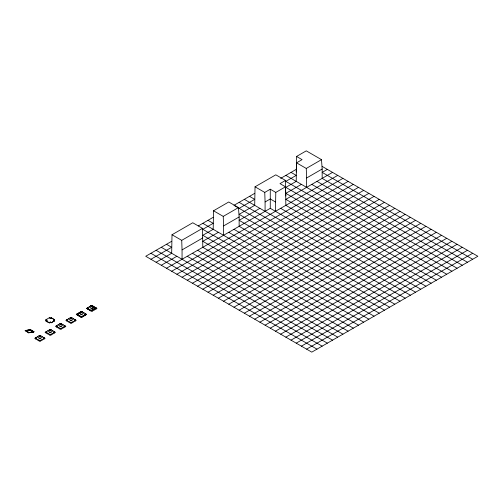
<?xml version="1.0" encoding="UTF-8"?>
<svg xmlns="http://www.w3.org/2000/svg" width="503" height="503" viewBox="0 0 503 503"><rect width="100%" height="100%" fill="white"/><g stroke="black" fill="none" stroke-linecap="round" stroke-linejoin="round"><path stroke-width="0.75" d="M348.114 331.175L202.81 247.287L202.476 228.368L192.768 222.76L172.007 234.744L171.674 253.279L156.106 262.264M384.443 310.2L239.139 226.312L239.139 216.95L238.472 207.588L228.758 201.98L213.524 210.776L213.19 229.305L202.81 235.297L358.494 325.183M425.953 286.232L285.842 205.337L285.509 180.432L275.795 174.824L255.04 186.808L254.707 205.337L239.139 214.328L394.817 304.208M275.462 211.329L275.795 192.416L285.509 186.808L285.842 195.975M467.469 262.264L322.165 178.376L322.165 169.014L321.505 159.646L306.264 150.856L296.556 156.458L296.223 181.369L285.842 187.361L441.527 277.247M296.223 172.007L296.556 162.84L302.077 159.646L296.556 156.458M54.664 319.801L53.852 320.361L54.582 319.663L51.262 317.833L50.287 318.399L49.395 317.695L45.993 319.663L47.043 320.178L46.069 320.738M171.674 241.295L145.725 256.272L311.791 352.144L477.85 256.272L322.165 166.392M198.27 225.935L213.19 217.321M233.945 205.337L254.707 193.353M280.655 178.376L296.223 169.385M33.908 331.785L28.715 332.86L25.15 330.704L25.59 330.458L29.055 332.571L33.908 331.785L28.558 332.672L28.992 332.42M172.007 234.744L181.721 240.352L202.476 228.368M213.524 210.776L223.238 216.384L238.472 207.588M255.04 186.808L264.754 192.416L270.274 189.222L275.795 192.416M285.509 180.432L279.989 183.62L285.509 186.808M296.556 162.84L306.264 168.442L321.505 159.646M25.15 330.798L25.666 330.502M150.919 259.271L171.674 247.287L166.487 244.288M239.139 208.336L254.707 199.345L249.513 196.352M33.745 331.596L30.425 329.679L25.477 330.616L29.042 332.672M49.476 322.895L50.287 322.329L51.099 322.895L54.664 320.738L51.262 322.706L50.287 322.14L49.313 322.706L50.287 322.052L49.476 322.895C42.063 319.902 48.892 321.002 45.905 319.801M51.262 317.833L50.287 318.399M30.501 329.729L30.017 330.006L33.582 332.068M45.905 320.832L47.043 320.178M51.262 317.745L50.287 318.305L49.313 317.745M25.653 330.603L30.501 329.817M28.715 332.86L29.055 332.571M54.5 320.832L53.532 320.273L54.5 319.612M33.827 331.647L33.437 331.873L30.193 329.999M53.532 320.273L54.582 319.663M182.055 259.271L182.055 249.903L202.81 237.919M223.571 235.297L223.571 225.935L239.139 216.95M265.087 211.329L265.087 201.967L270.274 198.974L275.462 201.967M306.597 187.361L306.597 177.999L322.165 169.014M86.61 308.377L91.804 305.384L96.991 308.377L91.804 311.376L86.61 308.377L90.829 310.722L95.042 308.289L90.993 305.849M161.293 265.263L176.867 256.272M218.377 232.304L202.81 241.295L353.307 328.176M259.894 208.336L239.139 220.32L389.63 307.207M301.41 184.368L285.842 193.353L436.334 280.24M327.359 169.385L322.165 172.384L472.663 259.271M77.047 314.746L82.398 311.753M35.531 338.808L36.499 338.249M39.743 336.375L40.718 335.809M45.905 332.816L46.88 332.257M50.124 330.383L51.099 329.817M56.286 326.824L57.26 326.265M60.505 324.391L61.473 323.825M66.666 320.832L67.641 320.273M70.879 318.399L71.854 317.833M87.421 308.848L88.396 308.289M91.64 306.415L92.615 305.849M35.688 338.903L36.662 338.343L35.688 337.777M40.881 335.903L39.907 336.469L38.932 335.903M46.069 332.911L47.043 332.351L46.069 331.785M51.262 329.911L50.287 330.477L49.313 329.911M56.449 326.919L57.424 326.359L56.449 325.793M61.636 323.919L60.668 324.485L59.694 323.919M66.83 320.927L67.798 320.361L66.83 319.801M72.017 317.927L71.042 318.493L70.068 317.927M77.204 314.935L78.179 314.369L77.204 313.809M82.398 311.935L81.423 312.501L80.449 311.935M87.585 308.943L88.559 308.377L87.585 307.817M92.772 305.943L91.804 306.509L90.829 305.943M37.31 339.839L42.503 336.84M47.691 333.847L52.878 330.848M58.071 327.855L63.259 324.856M68.452 321.863L73.639 318.864M78.826 315.871L84.02 312.872M89.207 309.879L94.394 306.88M90.829 310.722L95.369 308.377M38.932 340.776L39.907 340.21L40.881 340.776M44.126 337.777L43.151 338.343L44.126 338.903M49.313 334.784L50.287 334.218L51.262 334.784M54.5 331.785L53.532 332.351L54.5 332.911M59.694 328.792L60.668 328.226L61.636 328.792M64.881 325.793L63.906 326.359L64.881 326.919M70.068 322.8L71.042 322.234L72.017 322.8M75.261 319.801L74.287 320.361L75.261 320.927M80.449 316.808L81.423 316.242L82.398 316.808M85.642 313.809L84.667 314.369L85.642 314.935M90.829 310.816L96.016 307.817M39.096 340.871L40.07 340.305M43.315 338.431L44.283 337.871M49.476 334.879L50.451 334.313M53.689 332.439L54.664 331.879M59.857 328.887L60.825 328.321M64.07 326.447L65.044 325.887M70.231 322.895L71.206 322.329M74.45 320.455L75.425 319.895M80.612 316.903L81.587 316.337M84.831 314.463L85.799 313.903M96.18 307.911L90.993 310.904L90.829 310.628M77.204 314.84L81.423 317.274L86.61 314.369L81.423 317.368L76.236 314.369L81.423 311.376L86.61 314.369M166.487 268.256L270.274 208.336L415.579 292.224M332.546 172.384L285.842 199.345L431.146 283.239M171.674 271.255L337.733 175.377M176.867 274.248L342.927 178.376M182.055 277.247L348.114 181.369M187.242 280.24L353.307 184.368M192.435 283.239L358.494 187.361M197.622 286.232L363.682 190.36M202.81 289.231L368.875 193.353M208.003 292.224L374.062 196.352M213.19 295.223L379.249 199.345M218.377 298.216L384.443 202.344M223.571 301.215L389.63 205.337M228.758 304.208L394.817 208.336M233.945 307.207L400.011 211.329M239.139 310.2L405.198 214.328M244.326 313.199L410.385 217.321M249.513 316.192L415.579 220.32M254.707 319.191L420.766 223.313M259.894 322.184L425.953 226.312M265.087 325.183L431.146 229.305M270.274 328.176L436.334 232.304M275.462 331.175L441.527 235.297M280.655 334.168L446.714 238.296M285.842 337.167L451.901 241.295M291.03 340.16L457.095 244.288M296.223 343.159L462.282 247.287M301.41 346.152L467.469 250.28M306.597 349.151L472.663 253.279M25.59 330.458L30.13 329.849M51.18 317.695L54.664 319.895M45.905 320.738L49.476 322.8M30.425 329.679L33.908 331.879M28.897 332.477L33.6 331.967M316.978 181.369L462.282 265.263M291.03 172.384L296.223 175.377L285.842 181.369L446.714 274.248M311.791 184.368L457.095 268.256M285.842 175.377L451.901 271.255M280.655 208.336L420.766 289.231M244.326 199.345L410.385 295.223M239.139 202.344L405.198 298.216M234.599 205.714L400.011 301.215M233.945 229.305L379.249 313.199M208.003 220.32L213.19 223.313L202.81 229.305L363.682 322.184M228.758 232.304L374.062 316.192M202.81 223.313L368.875 319.191M197.622 250.28L342.927 334.168M192.435 253.279L337.733 337.167M187.242 256.272L332.546 340.16M161.293 247.287L327.359 343.159M156.106 250.28L322.165 346.152M150.919 253.279L316.978 349.151M90.905 305.711L95.369 308.289M90.829 305.755L96.18 308.848M95.042 308.377L96.016 308.943M89.207 306.88L94.394 309.879M91.804 310.25L92.772 310.816M87.421 307.911L88.396 308.471M91.64 310.345L92.615 310.904M80.612 311.841L81.587 312.407M84.831 314.281L85.799 314.84M78.826 312.872L84.02 315.871M77.047 313.903L78.015 314.463M81.26 316.337L82.234 316.903M70.231 317.833L71.206 318.399M74.45 320.273L75.425 320.832M68.452 318.864L73.639 321.863M66.666 319.895L67.641 320.455M70.879 322.329L71.854 322.895M53.532 320.178L54.664 320.832M59.857 323.825L60.825 324.391M64.07 326.265L65.044 326.824M58.071 324.856L63.259 327.855M50.287 322.052L51.262 322.612M45.993 319.663L47.043 320.273M56.286 325.887L57.26 326.447M60.505 328.321L61.473 328.887M49.476 329.817L50.451 330.383M53.689 332.257L54.664 332.816M47.691 330.848L52.878 333.847M45.905 331.879L46.88 332.439M50.124 334.313L51.099 334.879M39.096 335.809L40.07 336.375M43.315 338.249L44.283 338.808M37.31 336.84L42.503 339.839M35.531 337.871L36.499 338.431M39.743 340.305L40.718 340.871M306.264 168.442L306.597 177.999M264.754 192.416L265.087 201.967M223.238 216.384L223.571 225.935M181.721 240.352L182.055 249.903M270.274 189.222L270.274 208.336M39.907 335.344L34.72 338.343L39.907 341.336L45.094 338.343L39.907 335.344M50.287 329.352L45.094 332.351L50.287 335.344L55.475 332.351L50.287 329.352M60.668 323.36L55.475 326.359L60.668 329.352L65.855 326.359L60.668 323.36M71.042 317.368L65.855 320.361L71.042 323.36L76.236 320.361L71.042 317.368"/></g></svg>
